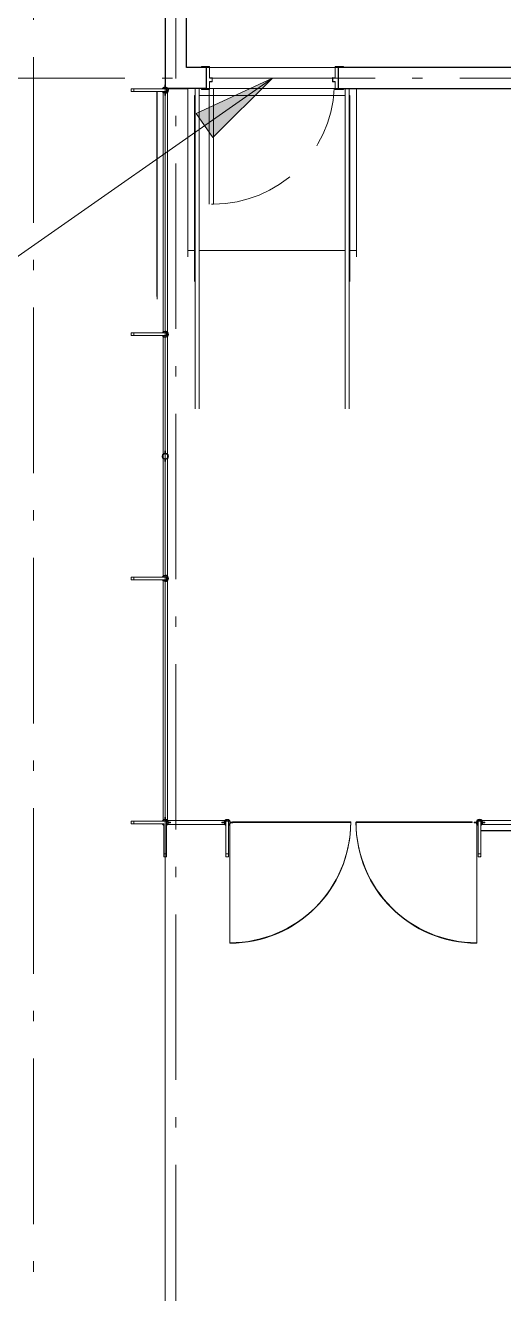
# Model space of a CAD drawing. Header units: metres. Extents: x -55 to 260, y -121 to 64.
# Drawn here: x -12.27 to -7.65, y -76.93 to -64.67 of the extents above; entities that cross this region are included whole.
import ezdxf

# ---------------------------------------------------------------- set-up
doc = ezdxf.new("R2010")
doc.units = ezdxf.units.M
doc.linetypes.add('01_Grid', pattern=[2.32, 1.6, -0.36, 0, -0.36])
doc.linetypes.add('04_Proyection', pattern=[1.2, 0.8, -0.4])
for name, color, linetype, lineweight in [('0-1', 7, 'Continuous', 5), ('03EJES-1', 1, '01_Grid', 5), ('06MUR-3', 8, 'Continuous', 25), ('06MUREXT', 92, 'Continuous', 5), ('06MUREXT-4', 92, 'Continuous', 15), ('11PUER', 1, 'Continuous', 5), ('11PUER-4', 1, '04_Proyection', 5), ('13CIVERT', 7, 'Continuous', 5), ('29NOTAS', 2, 'Continuous', 5), ('46BANQ', 8, 'Continuous', 5), ('46BANQ-1', 253, 'Continuous', 5), ('55BARANDAL', 8, 'Continuous', 5)]:
    doc.layers.add(name, color=color, linetype=linetype, lineweight=lineweight)

# ---------------------------------------------------------------- blocks, each defined once
blk = doc.blocks.new('22011_AR_rvt-1-A1 _ A700')
at = {"layer": '46BANQ'}
for p, q in [((-10.918, -65.28), (-10.918, -82.029)), ((-10.918, -82.029), (-10.918, -65.28)), ((-10.918, -65.28), (-10.918, -82.029)), ((-10.918, -82.029), (-10.918, -65.28))]:
    blk.add_line(p, q, dxfattribs=at)
at = {"layer": '46BANQ-1'}
blk.add_open_spline([(-10.918, -82.029), (-11.871, -80.924), (-13.58, -78.544), (-15.094, -75.371), (-15.737, -73.431), (-15.901, -72.871)], degree=3, knots=[-1, -1, -1, -1, -0.75, -0.5, -0.4000533, -0.4000533, -0.4000533, -0.4000533], dxfattribs=at)
blk = doc.blocks.new('22011_AR_rvt-2-A1 _ A700')
at = {"layer": '46BANQ-1'}
blk.add_open_spline([(-10.918, -82.029), (-11.871, -80.924), (-13.58, -78.544), (-15.094, -75.371), (-15.737, -73.431), (-15.901, -72.871)], degree=3, knots=[-1, -1, -1, -1, -0.75, -0.5, -0.4000533, -0.4000533, -0.4000533, -0.4000533], dxfattribs=at)
blk = doc.blocks.new('Sgl - F - ENV - 4_x7_-8243984-A1 _ A700')
at = {"layer": '11PUER'}
for p, q in [((-0.687, 0.104), (-0.687, 0.111)), ((-0.687, 0.111), (-0.687, 0.104)), ((-0.686, 0.112), (-0.609, 0.112)), ((-0.686, 0.112), (-0.609, 0.112)), ((-0.686, 0.111), (-0.686, 0.104)), ((-0.609, 0.111), (-0.686, 0.111)), ((-0.609, 0.111), (-0.686, 0.111)), ((-0.686, 0.104), (-0.686, 0.111)), ((-0.686, 0.103), (-0.665, 0.103)), ((-0.665, 0.103), (-0.686, 0.103)), ((-0.665, 0.103), (-0.665, 0.103)), ((-0.665, 0.103), (-0.665, 0.103)), ((-0.608, 0.004), (-0.608, 0.11)), ((-0.608, 0.11), (-0.608, 0.004)), ((-0.607, 0.111), (-0.607, 0.004)), ((-0.607, 0.004), (-0.607, 0.111)), ((-0.607, 0.003), (-0.583, 0.003)), ((-0.583, 0.003), (-0.607, 0.003)), ((-0.583, 0.003), (-0.607, 0.003)), ((-0.607, 0.003), (-0.583, 0.003)), ((-0.583, -0.034), (-0.583, 0.002)), ((-0.583, 0.002), (-0.583, -0.034)), ((-0.582, 0.002), (-0.582, -0.035)), ((-0.582, -0.035), (-0.582, 0.002)), ((0.582, -0.035), (0.582, 0.002)), ((0.582, 0.002), (0.582, -0.035)), ((0.607, 0.003), (0.583, 0.003)), ((0.583, 0.003), (0.607, 0.003)), ((0.607, 0.003), (0.583, 0.003)), ((0.583, 0.003), (0.607, 0.003)), ((0.583, 0.002), (0.583, -0.034)), ((0.583, -0.034), (0.583, 0.002)), ((0.607, 0.004), (0.607, 0.111)), ((0.607, 0.111), (0.607, 0.004)), ((0.608, 0.11), (0.608, 0.004)), ((0.608, 0.004), (0.608, 0.11)), ((0.609, 0.112), (0.686, 0.112)), ((0.686, 0.112), (0.609, 0.112)), ((0.686, 0.111), (0.609, 0.111)), ((0.609, 0.111), (0.686, 0.111)), ((0.665, 0.103), (0.686, 0.103)), ((0.665, 0.103), (0.665, 0.103)), ((0.665, 0.103), (0.665, 0.103)), ((0.686, 0.103), (0.665, 0.103)), ((0.686, 0.104), (0.686, 0.111)), ((0.686, 0.111), (0.686, 0.104)), ((0.687, 0.111), (0.687, 0.104)), ((0.687, 0.104), (0.687, 0.111)), ((-0.687, -0.111), (-0.687, -0.104)), ((-0.651, -0.103), (-0.686, -0.103)), ((-0.686, -0.104), (-0.686, -0.111)), ((-0.608, -0.112), (-0.686, -0.112)), ((-0.685, -0.111), (-0.609, -0.111)), ((-0.651, -0.103), (-0.651, -0.103)), ((-0.61, -1.219), (-0.61, -0.104)), ((-0.608, -0.111), (-0.608, -0.037)), ((-0.608, -0.037), (-0.608, -0.103)), ((-0.607, -0.037), (-0.607, -0.111)), ((-0.607, -0.103), (-0.607, -0.037)), ((-0.606, -0.035), (-0.583, -0.035)), ((-0.583, -0.035), (-0.606, -0.035)), ((-0.583, -0.036), (-0.606, -0.036)), ((-0.583, -0.036), (-0.606, -0.036)), ((-0.571, -0.101), (-0.571, -1.219)), ((-0.412, -0.103), (-0.462, -0.103)), ((0.583, -0.035), (0.606, -0.035)), ((0.606, -0.035), (0.583, -0.035)), ((0.606, -0.036), (0.583, -0.036)), ((0.583, -0.036), (0.606, -0.036)), ((0.607, -0.101), (0.599, -0.101)), ((0.607, -0.111), (0.607, -0.037)), ((0.607, -0.037), (0.607, -0.103)), ((0.608, -0.037), (0.608, -0.111)), ((0.608, -0.103), (0.608, -0.037)), ((0.686, -0.112), (0.608, -0.112)), ((0.609, -0.111), (0.685, -0.111)), ((0.651, -0.103), (0.651, -0.103)), ((0.686, -0.103), (0.651, -0.103)), ((0.686, -0.111), (0.686, -0.104)), ((0.687, -0.104), (0.687, -0.111)), ((-0.571, -1.219), (-0.59, -1.219))]:
    blk.add_line(p, q, dxfattribs=at)
for centre, radius, start, end in [((-0.686, 0.111), 0.000753, 90, 180), ((-0.686, 0.111), 0.000753, 90, 180), ((-0.686, 0.104), 0.000977, 180, 270), ((-0.686, 0.104), 0.000977, 180, 255), ((-0.686, 0.111), 0.000555, 90, 180), ((-0.686, 0.111), 0.000555, 90, 180), ((-0.686, 0.104), 0.00056, 180, 270), ((-0.686, 0.104), 0.00056, 180, 270), ((-0.609, 0.111), 0.00152, 0, 90), ((-0.609, 0.111), 0.00152, 0, 90), ((-0.609, 0.11), 0.000924, 0, 90), ((-0.609, 0.11), 0.000924, 0, 90), ((-0.607, 0.004), 0.00102, 180, 270), ((-0.607, 0.004), 0.00102, 180, 270), ((-0.607, 0.004), 0.000651, 180, 270), ((-0.607, 0.004), 0.000651, 180, 270), ((-0.583, 0.002), 0.00141, 0, 90), ((-0.583, 0.002), 0.000647, 360, 90), ((-0.583, 0.002), 0.000647, 0, 90), ((-0.583, 0.002), 0.00141, 0, 90), ((0.583, 0.002), 0.00141, 90, 180), ((0.583, 0.002), 0.00141, 90, 180), ((0.583, 0.002), 0.000647, 90, 180), ((0.583, 0.002), 0.000647, 90, 180), ((0.609, 0.111), 0.00152, 90, 180), ((0.609, 0.111), 0.00152, 90, 180), ((0.607, 0.004), 0.00102, 270, 360), ((0.607, 0.004), 0.000651, 270, 360), ((0.607, 0.004), 0.000651, 270, 0), ((0.607, 0.004), 0.00102, 270, 360), ((0.609, 0.11), 0.000924, 90, 180), ((0.609, 0.11), 0.000924, 90, 180), ((0.686, 0.111), 0.000753, 0, 90), ((0.686, 0.111), 0.000753, 0, 90), ((0.686, 0.111), 0.000555, 0, 90), ((0.686, 0.111), 0.000555, 0, 90), ((0.686, 0.104), 0.00056, 270, 360), ((0.686, 0.104), 0.000977, 270, 0), ((0.686, 0.104), 0.000977, 270, 0), ((0.686, 0.104), 0.00056, 270, 0), ((-0.686, -0.104), 0.00124, 90, 180), ((-0.686, -0.111), 0.00113, 180, 270), ((-0.686, -0.104), 0.000647, 90, 180), ((-0.685, -0.111), 0.00072, 180, 270), ((-0.609, -0.111), 0.000592, 270, 360), ((-0.606, -0.037), 0.00203, 90, 180), ((-0.606, -0.037), 0.00203, 90, 180), ((-0.608, -0.111), 0.000832, 270, 0), ((-0.606, -0.037), 0.0014, 90, 180), ((-0.606, -0.037), 0.0014, 90, 180), ((-0.583, -0.034), 0.00068, 270, 0), ((-0.583, -0.034), 0.00068, 270, 0), ((-0.583, -0.035), 0.000999, 270, 360), ((-0.583, -0.035), 0.000999, 270, 360), ((0.583, -0.035), 0.000999, 180, 270), ((0.583, -0.035), 0.000999, 180, 270), ((0.583, -0.034), 0.00068, 180, 270), ((0.583, -0.034), 0.00068, 180, 270), ((0.606, -0.037), 0.00203, 360, 90), ((0.606, -0.037), 0.00203, 360, 90), ((0.606, -0.037), 0.0014, 360, 90), ((0.606, -0.037), 0.0014, 0, 90), ((0.608, -0.111), 0.000832, 180, 270), ((0.609, -0.111), 0.000592, 180, 270), ((0.685, -0.111), 0.00072, 270, 0), ((0.686, -0.104), 0.00124, 0, 90), ((0.686, -0.104), 0.000647, 0, 90), ((0.686, -0.111), 0.00113, 270, 0)]:
    blk.add_arc(centre, radius, start, end, dxfattribs=at)
at = {"layer": '11PUER-4'}
for p, q in [((0.485, 0.103), (-0.48, 0.103)), ((-0.488, -0.103), (0.485, -0.103))]:
    blk.add_line(p, q, dxfattribs=at)
blk.add_arc((-0.571, -0.048), 1.171, 270, 357.3866, dxfattribs=at)
blk = doc.blocks.new('Railing - Railing-7626726-A1 _ A700')
at = {"layer": '55BARANDAL'}
for p, q in [((-9.178, -66.846), (-9.178, -65.28)), ((-9.14, -66.846), (-9.14, -65.28)), ((-9.178, -66.877), (-9.178, -66.846)), ((-9.178, -68.375), (-9.178, -66.877)), ((-9.14, -66.877), (-9.14, -66.846)), ((-9.14, -68.375), (-9.14, -66.877))]:
    blk.add_line(p, q, dxfattribs=at)
blk = doc.blocks.new('Railing - Railing-7626815-A1 _ A700')
at = {"layer": '55BARANDAL'}
for p, q in [((-10.628, -66.846), (-10.628, -65.28)), ((-10.59, -66.846), (-10.59, -65.28)), ((-10.628, -66.877), (-10.628, -66.846)), ((-10.628, -68.375), (-10.628, -66.877)), ((-10.59, -66.877), (-10.59, -66.846)), ((-10.59, -68.375), (-10.59, -66.877))]:
    blk.add_line(p, q, dxfattribs=at)
blk = doc.blocks.new('Chainlink Gate - Double 2_00m 1 - 8_-7715311-A1 _ A700')
at = {"layer": '55BARANDAL'}
for p, q in [((-2.394, -0.025), (-2.394, -1.193)), ((-2.368, -0.023), (-1.226, -0.023)), ((-1.226, -0.027), (-2.368, -0.027)), ((-1.226, -0.023), (-1.226, -0.027)), ((-1.175, -0.023), (-0.051, -0.023)), ((-1.175, -0.027), (-1.175, -0.023)), ((-0.051, -0.027), (-1.175, -0.027)), ((-0.051, -0.023), (-0.051, -0.027)), ((-0.007, -0.025), (-0.007, -1.193))]:
    blk.add_line(p, q, dxfattribs=at)
for centre, radius, start, end in [((0.019, -0.025), 0.0257, 46.5271, 180), ((-2.394, -0.025), 1.168, 270, 0), ((-0.007, -0.025), 1.168, 180, 270), ((0.019, -0.025), 0.0257, 180, 225.9784), ((0.019, -0.025), 0.0257, 360, 40.7273), ((0.019, -0.025), 0.0257, 319.2727, 0)]:
    blk.add_arc(centre, radius, start, end, dxfattribs=at)
blk = doc.blocks.new('Railing - Wire Post - Chainlink-7553005-A1 _ A700')
at = {"layer": '55BARANDAL'}
for p, q in [((-0.331, 0.012), (-0.327, 0.012)), ((-0.331, 0.012), (-0.331, -0.013)), ((-0.331, -0.013), (-0.327, -0.013))]:
    blk.add_line(p, q, dxfattribs=at)
for radius, start, end in [(0.0301, 119.4471, 148.7371), (0.0301, 119.4471, 148.7371), (0.0301, 119.4471, 148.7371), (0.0251, 120, 135), (0.0251, 120, 135), (0.0251, 120, 135), (0.0301, 46.2222, 60.8672), (0.0301, 46.2222, 60.8672), (0.0301, 46.2222, 60.8672), (0.0301, 206.3748, 319.7656), (0.0301, 206.3748, 220.5487), (0.0301, 206.3748, 220.5487), (0.0251, 210, 224.7036), (0.0251, 240, 300)]:
    blk.add_arc((0, 0), radius, start, end, dxfattribs=at)
blk = doc.blocks.new('Railing - Wire Post - Chainlink-V385-A1 _ A700')
at = {"layer": '55BARANDAL'}
for p, q in [((-0.331, 0.012), (-0.327, 0.012)), ((-0.331, 0.012), (-0.331, -0.013)), ((-0.331, -0.013), (-0.304, -0.013)), ((0.013, -0.013), (-0.304, -0.013)), ((-0.003, -0.03), (-0.003, -0.052)), ((-0.003, -0.03), (-0.003, -0.052)), ((-0.003, -0.052), (0.002, -0.052)), ((0.002, -0.052), (0.002, -0.03)), ((0.002, -0.052), (0.002, -0.03))]:
    blk.add_line(p, q, dxfattribs=at)
for radius, start, end in [(0.0301, 206.3748, 2.2872), (0.0301, 206.3748, 2.2872), (0.0301, 206.3748, 2.2872), (0.0301, 2.2872, 148.7371), (0.0301, 134.0921, 148.7371), (0.0301, 134.0921, 148.7371), (0.0251, 210, 0), (0.0251, 210, 0), (0.0251, 210, 0), (0.0251, 0, 135), (0.0301, 2.2872, 46.2222), (0.0301, 2.2872, 46.2222), (0.0251, 0, 15), (0.0251, 0, 15), (0.0301, 265.2285, 274.7715), (0.0301, 265.2285, 274.7715)]:
    blk.add_arc((0, 0), radius, start, end, dxfattribs=at)
blk = doc.blocks.new('Railing - Wire Post - Chainlink-V386-A1 _ A700')
at = {"layer": '55BARANDAL'}
for p, q in [((-0.331, 0.012), (-0.304, 0.012)), ((-0.331, 0.012), (-0.331, -0.013)), ((-0.304, 0.012), (-0.304, -0.013)), ((0.013, 0.012), (-0.304, 0.012)), ((0.013, -0.013), (0.013, 0.012)), ((-0.331, -0.013), (-0.304, -0.013)), ((0.013, -0.013), (-0.304, -0.013))]:
    blk.add_line(p, q, dxfattribs=at)
for radius, start, end in [(0.0301, 90.1571, 148.7371), (0.0301, 134.0921, 148.7371), (0.0301, 134.0921, 148.7371), (0.0251, 90, 150), (0.0251, 0, 75), (0.0301, 281.9493, 2.2872), (0.0251, 285, 0), (0.0301, 2.2872, 75.5121), (0.0301, 2.2872, 46.2222), (0.0301, 2.2872, 46.2222), (0.0251, 0, 30), (0.0251, 0, 30), (0.0251, 330, 0), (0.0251, 330, 0), (0.0301, 319.7656, 2.2872), (0.0301, 319.7656, 2.2872), (0.0301, 206.3748, 263.0702), (0.0301, 206.3748, 220.5487), (0.0301, 206.3748, 220.5487), (0.0251, 210, 270)]:
    blk.add_arc((0, 0), radius, start, end, dxfattribs=at)
blk = doc.blocks.new('Railing - Railing-7720696-A1 _ A700')
at = {"layer": '55BARANDAL'}
for p, q in [((-7.191, -72.354), (-7.88, -72.354)), ((-7.88, -72.359), (-7.88, -72.356)), ((-7.866, -72.394), (-7.191, -72.394)), ((-7.191, -72.452), (-7.866, -72.452)), ((-7.866, -72.456), (-7.191, -72.456)), ((-4.869, -72.354), (-7.191, -72.354)), ((-7.191, -72.394), (-4.881, -72.394)), ((-4.869, -72.452), (-7.191, -72.452)), ((-7.191, -72.456), (-4.869, -72.456)), ((-1.877, -72.354), (-4.869, -72.354)), ((-1.871, -72.452), (-4.869, -72.452)), ((-4.869, -72.456), (-1.871, -72.456)), ((-4.856, -72.394), (-1.873, -72.394)), ((-1.871, -72.552), (-4.773, -72.552)), ((-4.773, -72.556), (-1.871, -72.556))]:
    blk.add_line(p, q, dxfattribs=at)
at = {"layer": '55BARANDAL', "flags": 128}
for points in [[(-4.882, -72.552), (-4.903, -72.552), (-4.935, -72.552), (-4.963, -72.552), (-4.987, -72.552), (-5.008, -72.553), (-5.023, -72.553), (-5.034, -72.553), (-5.039, -72.553), (-5.039, -72.554), (-5.034, -72.554), (-5.023, -72.554), (-5.008, -72.554), (-4.987, -72.555), (-4.963, -72.555), (-4.935, -72.555), (-4.903, -72.555), (-4.882, -72.555)], [(-4.773, -72.552), (-4.822, -72.552), (-4.856, -72.552)], [(-4.856, -72.555), (-4.822, -72.555), (-4.773, -72.556)], [(-4.773, -72.556), (-4.729, -72.555), (-4.686, -72.555), (-4.646, -72.555), (-4.609, -72.555), (-4.577, -72.555), (-4.55, -72.555), (-4.529, -72.554), (-4.515, -72.554), (-4.507, -72.554), (-4.507, -72.553), (-4.515, -72.553), (-4.529, -72.553), (-4.55, -72.552), (-4.577, -72.552), (-4.609, -72.552), (-4.646, -72.552), (-4.686, -72.552), (-4.729, -72.552), (-4.773, -72.552)]]:
    blk.add_lwpolyline(points, dxfattribs=at)
at = {"layer": '55BARANDAL'}
for centre, major_axis, start_param in [((-7.191, -72.454), (0, 0.002), 3.141593), ((-4.869, -72.374), (0, 0.02), 5.497787), ((-4.869, -72.374), (0, 0.02), 5.497787), ((-4.869, -72.454), (0, 0.002), 3.403392), ((-4.869, -72.454), (0, 0.002), 3.403392)]:
    blk.add_ellipse(centre, major_axis=major_axis, ratio=0.0075, start_param=start_param, end_param=6.283185, dxfattribs=at)
blk.add_open_spline([(-7.191, -72.354), (-7.191, -72.354), (-7.191, -72.354), (-7.191, -72.356), (-7.191, -72.359), (-7.191, -72.365), (-7.191, -72.374), (-7.191, -72.384), (-7.191, -72.392), (-7.191, -72.394), (-7.191, -72.394)], degree=3, knots=[0, 0, 0, 0, 0.083333, 0.166667, 0.25, 0.333333, 0.5, 0.666667, 0.833333, 1, 1, 1, 1], dxfattribs=at)
at = {"extrusion": (0, 0, -1), "zscale": -1}
for name, p, rotation in [('Railing - Wire Post - Chainlink-V385-A1 _ A700', (7.88, -72.374), 90.00000000001288), ('Railing - Wire Post - Chainlink-V386-A1 _ A700', (4.869, -72.374), 90.00000000000017), ('Railing - Wire Post - Chainlink-7553005-A1 _ A700', (1.858, -72.374), 90.00000000000017)]:
    blk.add_blockref(name, p, dxfattribs=dict(at, rotation=rotation))
blk = doc.blocks.new('Railing - Wire Post - Chainlink-V763-A1 _ A700')
at = {"layer": '55BARANDAL'}
for p, q in [((-0.331, 0.013), (-0.331, -0.012)), ((-0.331, 0.013), (-0.327, 0.013)), ((-0.331, -0.012), (-0.304, -0.012)), ((-0.014, -0.012), (-0.304, -0.012))]:
    blk.add_line(p, q, dxfattribs=at)
for radius, start, end in [(0.0301, 206.3748, 2.2872), (0.0301, 119.4471, 148.7371), (0.0301, 119.4471, 148.7371), (0.0301, 119.4471, 148.7371), (0.0251, 135, 149.1659), (0.0251, 210, 0), (0.0251, 0, 60), (0.0301, 2.2872, 60.8672), (0.0301, 46.2222, 60.8672), (0.0301, 46.2222, 60.8672), (0.0301, 206.3748, 220.5487), (0.0301, 206.3748, 220.5487)]:
    blk.add_arc((0, 0), radius, start, end, dxfattribs=at)
blk = doc.blocks.new('Railing - Wire Post - Chainlink-V764-A1 _ A700')
at = {"layer": '55BARANDAL'}
for p, q in [((-0.331, 0.013), (-0.331, -0.012)), ((-0.331, 0.013), (-0.327, 0.013)), ((-0.331, -0.012), (-0.304, -0.012)), ((0.013, -0.012), (-0.304, -0.012)), ((-0.003, -0.03), (-0.003, -0.052)), ((-0.003, -0.03), (-0.003, -0.052)), ((-0.002, -0.033), (-0.002, -0.043))]:
    blk.add_line(p, q, dxfattribs=at)
for radius, start, end in [(0.0301, 2.2872, 148.7371), (0.0301, 134.0921, 148.7371), (0.0301, 134.0921, 148.7371), (0.0251, 0, 149.9213), (0.0301, 2.2872, 46.2222), (0.0301, 2.2872, 46.2222), (0.0251, 0, 30), (0.0251, 0, 30), (0.0251, 330, 0), (0.0251, 330, 0), (0.0251, 330, 0), (0.0301, 333.9395, 2.2872), (0.0301, 333.9395, 2.2872), (0.0301, 333.9395, 2.2872), (0.0301, 206.3748, 263.0702), (0.0301, 206.3748, 263.0702), (0.0301, 206.3748, 263.0702), (0.0251, 210, 270), (0.0251, 210, 270), (0.0251, 210, 270), (0.0251, 234, 270), (0.0301, 265.2285, 270), (0.0301, 265.2285, 270)]:
    blk.add_arc((0, 0), radius, start, end, dxfattribs=at)
blk = doc.blocks.new('Railing - Wire Post - Chainlink-V765-A1 _ A700')
at = {"layer": '55BARANDAL'}
for p, q in [((-0.331, 0.013), (-0.331, -0.012)), ((-0.331, 0.013), (-0.304, 0.013)), ((-0.304, 0.013), (-0.304, -0.012)), ((0.013, 0.013), (-0.304, 0.013)), ((0.013, -0.012), (0.013, 0.013)), ((-0.331, -0.012), (-0.304, -0.012)), ((0.013, -0.012), (-0.304, -0.012))]:
    blk.add_line(p, q, dxfattribs=at)
for radius, start, end in [(0.0301, 206.3748, 2.2872), (0.0301, 2.2872, 148.7371), (0.0301, 134.0921, 148.7371), (0.0301, 134.0921, 148.7371), (0.0251, 0, 150), (0.0251, 210, 0), (0.0301, 2.2872, 46.2222), (0.0301, 2.2872, 46.2222), (0.0251, 326.8581, 33.1419), (0.0251, 0, 30), (0.0251, 0, 30), (0.0251, 330, 0), (0.0251, 330, 0), (0.0301, 319.7656, 2.2872), (0.0301, 319.7656, 2.2872), (0.0301, 206.3748, 220.5487), (0.0301, 206.3748, 220.5487)]:
    blk.add_arc((0, 0), radius, start, end, dxfattribs=at)
blk = doc.blocks.new('Railing - Wire Post - Chainlink-V766-A1 _ A700')
at = {"layer": '55BARANDAL'}
for p, q in [((-0.331, 0.013), (-0.331, -0.012)), ((-0.331, 0.013), (-0.304, 0.013)), ((-0.304, 0.013), (-0.304, -0.012)), ((0.013, 0.013), (-0.304, 0.013)), ((0.013, -0.012), (0.013, 0.013)), ((-0.331, -0.012), (-0.304, -0.012)), ((0.013, -0.012), (-0.304, -0.012))]:
    blk.add_line(p, q, dxfattribs=at)
for radius, start, end in [(0.0301, 206.3748, 2.2872), (0.0301, 2.2872, 148.7371), (0.0301, 134.0921, 148.7371), (0.0301, 134.0921, 148.7371), (0.0251, 0, 150), (0.0251, 210, 0), (0.0301, 2.2872, 46.2222), (0.0301, 2.2872, 46.2222), (0.0251, 326.8432, 33.1567), (0.0251, 0, 30), (0.0251, 0, 30), (0.0251, 330, 0), (0.0251, 330, 0), (0.0301, 319.7656, 2.2872), (0.0301, 319.7656, 2.2872), (0.0301, 206.3748, 220.5487), (0.0301, 206.3748, 220.5487)]:
    blk.add_arc((0, 0), radius, start, end, dxfattribs=at)
blk = doc.blocks.new('Railing - Railing-8351496-A1 _ A700')
at = {"layer": '55BARANDAL'}
for p, q in [((-11, -65.306), (-11, -66.69)), ((-10.996, -66.69), (-10.996, -65.306)), ((-10.938, -65.306), (-10.938, -67.641)), ((-10.898, -67.654), (-10.898, -65.294)), ((-10.938, -67.666), (-10.938, -70.001)), ((-10.898, -70.014), (-10.898, -67.654)), ((-10.938, -70.026), (-10.938, -72.361)), ((-10.898, -72.374), (-10.898, -70.014))]:
    blk.add_line(p, q, dxfattribs=at)
at = {"layer": '55BARANDAL', "flags": 128}
for points in [[(-10.904, -65.294), (-10.901, -65.294), (-10.899, -65.294), (-10.898, -65.294)], [(-10.996, -66.69), (-10.996, -66.605), (-10.996, -66.521), (-10.996, -66.44), (-10.996, -66.365), (-10.996, -66.295), (-10.997, -66.232), (-10.997, -66.178), (-10.997, -66.134), (-10.997, -66.1), (-10.998, -66.077), (-10.998, -66.065), (-10.998, -66.065), (-10.998, -66.077), (-10.999, -66.1), (-10.999, -66.134), (-10.999, -66.178), (-10.999, -66.232), (-11, -66.295), (-11, -66.365), (-11, -66.44), (-11, -66.521), (-11, -66.605), (-11, -66.69)], [(-11, -66.69), (-11, -66.775), (-11, -66.859), (-11, -66.94), (-11, -67.016), (-11, -67.086), (-10.999, -67.148), (-10.999, -67.202), (-10.999, -67.247), (-10.999, -67.281), (-10.998, -67.304), (-10.998, -67.315), (-10.998, -67.315), (-10.998, -67.304), (-10.997, -67.281), (-10.997, -67.247), (-10.997, -67.202), (-10.997, -67.148), (-10.996, -67.086), (-10.996, -67.016), (-10.996, -66.94), (-10.996, -66.859), (-10.996, -66.775), (-10.996, -66.69)]]:
    blk.add_lwpolyline(points, dxfattribs=at)
at = {"layer": '55BARANDAL'}
for centre in [(-10.918, -67.654), (-10.918, -67.654), (-10.918, -70.014), (-10.918, -70.014)]:
    blk.add_ellipse(centre, major_axis=(0.02, 0), ratio=0.003191, start_param=0, end_param=0.785398, dxfattribs=at)
at = {"extrusion": (0, 0, -1), "zscale": -1, "rotation": 180}
for name, p in [('Railing - Wire Post - Chainlink-V764-A1 _ A700', (10.918, -65.294)), ('Railing - Wire Post - Chainlink-V766-A1 _ A700', (10.918, -67.654)), ('Railing - Wire Post - Chainlink-V765-A1 _ A700', (10.918, -70.014)), ('Railing - Wire Post - Chainlink-V763-A1 _ A700', (10.918, -72.374))]:
    blk.add_blockref(name, p, dxfattribs=at)
blk = doc.blocks.new('Railing - Wire Post - Chainlink-V767-A1 _ A700')
at = {"layer": '55BARANDAL'}
for p, q in [((-0.331, 0.012), (-0.304, 0.012)), ((-0.331, 0.012), (-0.331, -0.013)), ((0.013, 0.012), (-0.304, 0.012)), ((-0.003, 0.052), (-0.003, 0.03)), ((-0.003, 0.052), (-0.003, 0.03)), ((-0.002, 0.044), (-0.002, 0.033)), ((0.001, 0.033), (0.001, 0.039)), ((0.002, 0.03), (0.002, 0.048)), ((0.002, 0.03), (0.002, 0.048)), ((-0.331, -0.013), (-0.327, -0.013))]:
    blk.add_line(p, q, dxfattribs=at)
for radius, start, end in [(0.0301, 207.2823, 2.2872), (0.0301, 2.2872, 148.7371), (0.0301, 2.2872, 148.7371), (0.0301, 2.2872, 148.7371), (0.0251, 0, 150), (0.0251, 0, 150), (0.0251, 0, 150), (0.0251, 90, 148.3274), (0.0251, 225, 0), (0.0301, 90, 94.7715), (0.0301, 90, 94.7715), (0.0251, 18, 90), (0.0301, 319.7656, 2.2872), (0.0301, 319.7656, 2.2872), (0.0251, 345, 0), (0.0251, 345, 0), (0.0301, 207.2823, 220.5487), (0.0301, 207.2823, 220.5487)]:
    blk.add_arc((0, 0), radius, start, end, dxfattribs=at)
blk = doc.blocks.new('Railing - Wire Post - Chainlink-V768-A1 _ A700')
at = {"layer": '55BARANDAL'}
for p, q in [((-0.331, 0.012), (-0.304, 0.012)), ((-0.331, 0.012), (-0.331, -0.013)), ((-0.013, 0.012), (-0.304, 0.012)), ((-0.331, -0.013), (-0.327, -0.013))]:
    blk.add_line(p, q, dxfattribs=at)
for radius, start, end in [(0.0301, 2.2872, 148.7371), (0.0301, 134.0921, 148.7371), (0.0301, 134.0921, 148.7371), (0.0251, 0, 150), (0.0301, 295.4216, 2.2872), (0.0251, 300.8341, 0), (0.0301, 207.2823, 245.2561), (0.0301, 207.2823, 245.2561), (0.0301, 207.2823, 245.2561), (0.0251, 225, 240), (0.0301, 295.4216, 319.7656), (0.0301, 295.4216, 319.7656)]:
    blk.add_arc((0, 0), radius, start, end, dxfattribs=at)
blk = doc.blocks.new('Railing - Railing-8355111-A1 _ A700')
at = {"layer": '55BARANDAL'}
for p, q in [((-10.318, -72.354), (-10.918, -72.354)), ((-10.906, -72.394), (-10.332, -72.394))]:
    blk.add_line(p, q, dxfattribs=at)
at = {"layer": '55BARANDAL', "flags": 128}
blk.add_lwpolyline([(-10.318, -72.354), (-10.318, -72.355), (-10.318, -72.357), (-10.318, -72.36)], dxfattribs=at)
at = {"extrusion": (0, 0, -1), "zscale": -1, "rotation": 90}
for name, p in [('Railing - Wire Post - Chainlink-V768-A1 _ A700', (10.918, -72.374)), ('Railing - Wire Post - Chainlink-V767-A1 _ A700', (10.318, -72.374))]:
    blk.add_blockref(name, p, dxfattribs=at)
blk = doc.blocks.new('Railing - Wire Post - Chainlink-V778-A1 _ A700')
at = {"layer": '55BARANDAL'}
for p, q in [((-0.331, 0.012), (-0.304, 0.012)), ((-0.331, 0.012), (-0.331, -0.013)), ((-0.304, 0.012), (-0.304, -0.013)), ((0.013, 0.012), (-0.304, 0.012)), ((-0.003, 0.052), (-0.003, 0.03)), ((-0.003, 0.052), (-0.003, 0.03)), ((-0.003, 0.052), (-0.003, 0.03)), ((0.002, 0.052), (-0.003, 0.052)), ((-0.003, 0.052), (-0.003, 0.03)), ((-0.003, 0.052), (-0.003, 0.03)), ((-0.002, 0.044), (-0.002, 0.033)), ((0.002, 0.03), (0.002, 0.052)), ((0.002, 0.03), (0.002, 0.052)), ((0.013, -0.013), (0.013, 0.012)), ((-0.331, -0.013), (-0.304, -0.013)), ((0.013, -0.013), (-0.304, -0.013)), ((-0.003, -0.03), (-0.003, -0.052)), ((-0.003, -0.03), (-0.003, -0.052)), ((-0.003, -0.052), (0.002, -0.052)), ((0.002, -0.052), (0.002, -0.03)), ((0.002, -0.052), (0.002, -0.03))]:
    blk.add_line(p, q, dxfattribs=at)
for radius, start, end in [(0.0301, 206.3748, 2.2872), (0.0301, 206.3748, 2.2872), (0.0301, 206.3748, 2.2872), (0.0301, 2.2872, 148.7371), (0.0301, 2.2872, 148.7371), (0.0301, 90.1571, 148.7371), (0.0301, 90.1571, 148.7371), (0.0301, 2.2872, 148.7371), (0.0301, 90.1571, 148.7371), (0.0251, 0, 150), (0.0251, 0, 150), (0.0251, 0, 150), (0.0251, 135, 149.9213), (0.0251, 135, 149.9213), (0.0251, 135, 149.9213), (0.0251, 210, 0), (0.0251, 210, 0), (0.0251, 210, 0), (0.0251, 90, 148.171), (0.0251, 90, 120), (0.0251, 90, 120), (0.0251, 90, 120), (0.0301, 85.2285, 94.7715), (0.0301, 90, 94.7715), (0.0301, 90, 94.7715), (0.0301, 85.2285, 94.7715), (0.0301, 90, 94.7715), (0.0251, 326.8581, 37.6344), (0.0251, 0, 30), (0.0251, 0, 30), (0.0251, 0, 30), (0.0251, 330, 0), (0.0251, 330, 0), (0.0251, 330, 0), (0.0301, 319.7656, 2.2872), (0.0301, 319.7656, 2.2872), (0.0301, 319.7656, 2.2872), (0.0301, 2.2872, 29.1381), (0.0301, 2.2872, 29.1381), (0.0301, 2.2872, 29.1381), (0.0301, 206.3748, 220.5487), (0.0301, 206.3748, 220.5487), (0.0301, 206.3748, 220.5487), (0.0301, 265.2285, 274.7715), (0.0301, 265.2285, 274.7715)]:
    blk.add_arc((0, 0), radius, start, end, dxfattribs=at)
blk = doc.blocks.new('Railing - Wire Post - Chainlink-V779-A1 _ A700')
at = {"layer": '55BARANDAL'}
for p, q in [((-0.331, 0.012), (-0.304, 0.012)), ((-0.331, 0.012), (-0.331, -0.013)), ((-0.304, 0.012), (-0.304, -0.013)), ((0.013, 0.012), (-0.304, 0.012)), ((-0.003, 0.052), (-0.003, 0.03)), ((0.002, 0.052), (-0.003, 0.052)), ((-0.003, 0.052), (-0.003, 0.03)), ((0.002, 0.03), (0.002, 0.052)), ((0.002, 0.03), (0.002, 0.052)), ((0.013, -0.013), (0.013, 0.012)), ((-0.331, -0.013), (-0.304, -0.013)), ((-0.013, -0.013), (-0.304, -0.013))]:
    blk.add_line(p, q, dxfattribs=at)
for radius, start, end in [(0.0301, 2.2872, 148.7371), (0.0301, 2.2872, 148.7371), (0.0301, 2.2872, 148.7371), (0.0301, 134.0921, 148.7371), (0.0301, 134.0921, 148.7371), (0.0301, 134.0921, 148.7371), (0.0251, 0, 150), (0.0251, 0, 150), (0.0251, 0, 150), (0.0301, 85.2285, 94.7715), (0.0301, 85.2285, 94.7715), (0.0301, 292.0162, 2.2872), (0.0301, 292.0162, 2.2872), (0.0301, 292.0162, 2.2872), (0.0251, 300, 0), (0.0251, 300, 0), (0.0251, 300, 0), (0.0301, 206.3748, 234.7225), (0.0301, 206.3748, 234.7225), (0.0301, 206.3748, 234.7225), (0.0301, 206.3748, 234.7225), (0.0301, 206.3748, 234.7225), (0.0301, 206.3748, 234.7225), (0.0251, 210, 225), (0.0251, 210, 225), (0.0251, 210, 225), (0.0251, 211.6726, 234), (0.0301, 294.7295, 319.7656), (0.0301, 294.7295, 319.7656), (0.0301, 294.7295, 319.7656)]:
    blk.add_arc((0, 0), radius, start, end, dxfattribs=at)
blk = doc.blocks.new('Railing - Post - Chainlink-8506703-A1 _ A700')
at = {"layer": '55BARANDAL'}
for p, q in [((-0.003, 0.052), (-0.003, 0.03)), ((0.002, 0.052), (-0.003, 0.052)), ((-0.003, 0.052), (-0.003, 0.03)), ((0.002, 0.03), (0.002, 0.052)), ((0.002, 0.03), (0.002, 0.052)), ((-0.003, -0.03), (-0.003, -0.052)), ((-0.003, -0.03), (-0.003, -0.052)), ((-0.003, -0.052), (0.002, -0.052)), ((0.002, -0.052), (0.002, -0.03)), ((0.002, -0.052), (0.002, -0.03))]:
    blk.add_line(p, q, dxfattribs=at)
for radius, start, end in [(0.0301, 2.2872, 178.0271), (0.0301, 2.2872, 178.0271), (0.0301, 2.2872, 178.0271), (0.0301, 134.0921, 178.0271), (0.0301, 134.0921, 178.0271), (0.0301, 134.0921, 178.0271), (0.0301, 178.0271, 2.2872), (0.0301, 178.0271, 2.2872), (0.0301, 178.0271, 220.5487), (0.0301, 178.0271, 220.5487), (0.0301, 178.0271, 2.2872), (0.0301, 178.0271, 220.5487), (0.0251, 0, 180), (0.0251, 0, 180), (0.0251, 0, 180), (0.0251, 144.1626, 215.8374), (0.0251, 150, 180), (0.0251, 150, 180), (0.0251, 150, 180), (0.0251, 180, 0), (0.0251, 180, 0), (0.0251, 180, 210), (0.0251, 180, 210), (0.0251, 180, 0), (0.0251, 180, 210), (0.0301, 85.2285, 94.7715), (0.0301, 85.2285, 94.7715), (0.0251, 324.1626, 35.8374), (0.0301, 2.2872, 46.2222), (0.0301, 2.2872, 46.2222), (0.0301, 2.2872, 46.2222), (0.0251, 0, 30), (0.0251, 0, 30), (0.0251, 0, 30), (0.0251, 330, 0), (0.0251, 330, 0), (0.0251, 330, 0), (0.0301, 319.7656, 2.2872), (0.0301, 319.7656, 2.2872), (0.0301, 319.7656, 2.2872), (0.0301, 265.2285, 274.7715), (0.0301, 265.2285, 274.7715)]:
    blk.add_arc((0, 0), radius, start, end, dxfattribs=at)
blk = doc.blocks.new('Railing - Railing-8506695-A1 _ A700')
for name, p in [('Railing - Wire Post - Chainlink-V778-A1 _ A700', (-10.918, -65.294)), ('Railing - Post - Chainlink-8506703-A1 _ A700', (-10.918, -68.834)), ('Railing - Wire Post - Chainlink-V779-A1 _ A700', (-10.918, -72.374))]:
    blk.add_blockref(name, p)
blk = doc.blocks.new('Railing - Wire Post - Chainlink-V780-A1 _ A700')
at = {"layer": '55BARANDAL'}
for p, q in [((-0.331, 0.012), (-0.304, 0.012)), ((-0.331, 0.012), (-0.331, -0.013)), ((-0.304, 0.012), (-0.304, -0.013)), ((0.013, 0.012), (-0.304, 0.012)), ((-0.003, 0.052), (-0.003, 0.03)), ((-0.003, 0.052), (-0.003, 0.03)), ((0.002, 0.052), (-0.003, 0.052)), ((-0.003, 0.052), (-0.003, 0.03)), ((-0.003, 0.051), (-0.003, 0.03)), ((-0.003, 0.051), (-0.003, 0.03)), ((-0.002, 0.044), (-0.002, 0.033)), ((0.001, 0.033), (0.001, 0.044)), ((0.002, 0.03), (0.002, 0.052)), ((0.002, 0.03), (0.002, 0.052)), ((0.002, 0.03), (0.002, 0.052)), ((0.002, 0.03), (0.002, 0.052)), ((0.002, 0.03), (0.002, 0.052)), ((0.013, -0.013), (0.013, 0.012)), ((-0.331, -0.013), (-0.304, -0.013)), ((0.013, -0.013), (-0.304, -0.013)), ((-0.003, -0.03), (-0.003, -0.052)), ((-0.003, -0.03), (-0.003, -0.052)), ((-0.003, -0.052), (0.002, -0.052)), ((0.002, -0.052), (0.002, -0.03)), ((0.002, -0.052), (0.002, -0.03))]:
    blk.add_line(p, q, dxfattribs=at)
for radius, start, end in [(0.0301, 206.3748, 2.2872), (0.0301, 206.3748, 2.2872), (0.0301, 206.3748, 2.2872), (0.0301, 2.2872, 148.7371), (0.0301, 2.2872, 148.7371), (0.0301, 2.2872, 148.7371), (0.0301, 2.2872, 148.7371), (0.0301, 2.2872, 148.7371), (0.0301, 2.2872, 148.7371), (0.0251, 0, 150), (0.0251, 0, 150), (0.0251, 0, 150), (0.0251, 210, 0), (0.0251, 210, 0), (0.0251, 210, 0), (0.0251, 90, 144.7424), (0.0251, 0, 120), (0.0251, 0, 120), (0.0251, 0, 120), (0.0301, 85.2285, 94.7715), (0.0301, 85.2285, 94.7715), (0.0301, 85.2285, 94.7715), (0.0301, 85.2285, 94.7715), (0.0301, 85.2285, 94.7715), (0.0251, 322.9136, 90), (0.0251, 330, 0), (0.0251, 330, 0), (0.0251, 330, 0), (0.0301, 319.7656, 2.2872), (0.0301, 319.7656, 2.2872), (0.0301, 319.7656, 2.2872), (0.0301, 206.3748, 220.5487), (0.0301, 206.3748, 220.5487), (0.0301, 206.3748, 220.5487), (0.0301, 265.2285, 274.7715), (0.0301, 265.2285, 274.7715)]:
    blk.add_arc((0, 0), radius, start, end, dxfattribs=at)
blk = doc.blocks.new('Railing - Wire Post - Chainlink-V781-A1 _ A700')
at = {"layer": '55BARANDAL'}
for p, q in [((-0.331, 0.012), (-0.304, 0.012)), ((-0.331, 0.012), (-0.331, -0.013)), ((-0.304, 0.012), (-0.304, -0.013)), ((0.013, 0.012), (-0.304, 0.012)), ((-0.003, 0.052), (-0.003, 0.03)), ((0.002, 0.052), (-0.003, 0.052)), ((-0.003, 0.052), (-0.003, 0.03)), ((0.002, 0.03), (0.002, 0.052)), ((0.002, 0.03), (0.002, 0.052)), ((0.013, -0.013), (0.013, 0.012)), ((-0.331, -0.013), (-0.304, -0.013)), ((-0.014, -0.013), (-0.304, -0.013))]:
    blk.add_line(p, q, dxfattribs=at)
for radius, start, end in [(0.0301, 2.2872, 148.7371), (0.0301, 2.2872, 148.7371), (0.0301, 2.2872, 148.7371), (0.0301, 134.0921, 148.7371), (0.0301, 134.0921, 148.7371), (0.0301, 134.0921, 148.7371), (0.0251, 0, 150), (0.0251, 0, 150), (0.0251, 0, 150), (0.0301, 85.2285, 94.7715), (0.0301, 85.2285, 94.7715), (0.0301, 294.0481, 2.2872), (0.0301, 294.0481, 2.2872), (0.0301, 294.0481, 2.2872), (0.0251, 300, 0), (0.0251, 300, 0), (0.0251, 300, 0), (0.0301, 206.3748, 234.7225), (0.0301, 206.3748, 234.7225), (0.0301, 206.3748, 234.7225), (0.0301, 206.3748, 234.7225), (0.0301, 206.3748, 234.7225), (0.0301, 206.3748, 234.7225), (0.0251, 210, 239.1659), (0.0251, 210, 239.1659), (0.0251, 210, 239.1659), (0.0251, 210, 239.1659), (0.0251, 210, 239.1659), (0.0251, 210, 239.1659), (0.0251, 211.6726, 234), (0.0251, 300, 313.7277), (0.0251, 300, 313.7277), (0.0251, 300, 313.7277), (0.0301, 294.7349, 319.7656), (0.0301, 294.7349, 319.7656), (0.0301, 294.7349, 319.7656)]:
    blk.add_arc((0, 0), radius, start, end, dxfattribs=at)
blk = doc.blocks.new('Railing - Railing-8506711-A1 _ A700')
at = {"extrusion": (0, 0, -1), "zscale": -1, "rotation": 90}
for name, p in [('Railing - Wire Post - Chainlink-V781-A1 _ A700', (10.919, -72.374)), ('Railing - Wire Post - Chainlink-V780-A1 _ A700', (10.319, -72.374))]:
    blk.add_blockref(name, p, dxfattribs=at)
blk = doc.blocks.new('Railing - Wire Post - Chainlink-V782-A1 _ A700')
at = {"layer": '55BARANDAL'}
for p, q in [((-0.331, 0.013), (-0.331, -0.012)), ((-0.331, 0.013), (-0.304, 0.013)), ((-0.304, 0.013), (-0.304, -0.012)), ((0.013, 0.013), (-0.304, 0.013)), ((-0.003, 0.052), (-0.003, 0.03)), ((-0.003, 0.052), (-0.003, 0.03)), ((-0.003, 0.052), (-0.003, 0.03)), ((0.002, 0.052), (-0.003, 0.052)), ((-0.003, 0.052), (-0.003, 0.03)), ((-0.003, 0.052), (-0.003, 0.03)), ((-0.002, 0.044), (-0.002, 0.033)), ((0.001, 0.033), (0.001, 0.044)), ((0.002, 0.03), (0.002, 0.052)), ((0.002, 0.03), (0.002, 0.052)), ((0.002, 0.03), (0.002, 0.052)), ((0.002, 0.03), (0.002, 0.052)), ((0.002, 0.03), (0.002, 0.052)), ((0.013, -0.012), (0.013, 0.013)), ((-0.331, -0.012), (-0.304, -0.012)), ((0.013, -0.012), (-0.304, -0.012)), ((-0.003, -0.03), (-0.003, -0.052)), ((-0.003, -0.03), (-0.003, -0.052)), ((-0.003, -0.052), (0.002, -0.052)), ((0.002, -0.052), (0.002, -0.03)), ((0.002, -0.052), (0.002, -0.03))]:
    blk.add_line(p, q, dxfattribs=at)
for radius, start, end in [(0.0301, 206.3748, 2.2872), (0.0301, 206.3748, 2.2872), (0.0301, 206.3748, 2.2872), (0.0301, 2.2872, 148.7371), (0.0301, 2.2872, 148.7371), (0.0301, 2.2872, 148.7371), (0.0301, 2.2872, 148.7371), (0.0301, 2.2872, 148.7371), (0.0301, 2.2872, 148.7371), (0.0251, 0, 150), (0.0251, 0, 150), (0.0251, 0, 150), (0.0251, 210, 0), (0.0251, 210, 0), (0.0251, 210, 0), (0.0251, 90, 143.7224), (0.0251, 0, 120), (0.0251, 0, 120), (0.0251, 0, 120), (0.0301, 85.2285, 94.7715), (0.0301, 85.2285, 94.7715), (0.0301, 85.2285, 94.7715), (0.0301, 85.2285, 94.7715), (0.0301, 85.2285, 94.7715), (0.0251, 306, 90), (0.0251, 330, 0), (0.0251, 330, 0), (0.0251, 330, 0), (0.0301, 319.7656, 2.2872), (0.0301, 319.7656, 2.2872), (0.0301, 319.7656, 2.2872), (0.0301, 206.3748, 220.5487), (0.0301, 206.3748, 220.5487), (0.0301, 206.3748, 220.5487), (0.0301, 265.2285, 274.7715), (0.0301, 265.2285, 274.7715)]:
    blk.add_arc((0, 0), radius, start, end, dxfattribs=at)
blk = doc.blocks.new('Railing - Wire Post - Chainlink-V783-A1 _ A700')
at = {"layer": '55BARANDAL'}
for p, q in [((-0.331, 0.013), (-0.331, -0.012)), ((-0.331, 0.013), (-0.304, 0.013)), ((-0.304, 0.013), (-0.304, -0.012)), ((0.013, 0.013), (-0.304, 0.013)), ((-0.003, 0.052), (-0.003, 0.03)), ((0.002, 0.052), (-0.003, 0.052)), ((-0.003, 0.052), (-0.003, 0.03)), ((-0.002, 0.044), (-0.002, 0.033)), ((0.001, 0.033), (0.001, 0.044)), ((0.002, 0.03), (0.002, 0.052)), ((0.002, 0.03), (0.002, 0.052)), ((0.013, -0.012), (0.013, 0.013)), ((-0.331, -0.012), (-0.304, -0.012)), ((-0.012, -0.012), (-0.304, -0.012))]:
    blk.add_line(p, q, dxfattribs=at)
for radius, start, end in [(0.0301, 2.2872, 148.7371), (0.0301, 2.2872, 148.7371), (0.0301, 2.2872, 148.7371), (0.0301, 134.0921, 148.7371), (0.0301, 134.0921, 148.7371), (0.0301, 134.0921, 148.7371), (0.0251, 0, 150), (0.0251, 0, 150), (0.0251, 0, 150), (0.0251, 90, 138.1359), (0.0301, 85.2285, 94.7715), (0.0301, 85.2285, 94.7715), (0.0251, 54, 90), (0.0301, 294.7348, 2.2872), (0.0301, 294.7348, 2.2872), (0.0301, 294.7348, 2.2872), (0.0251, 300, 0), (0.0251, 300, 0), (0.0251, 300, 0), (0.0301, 206.3748, 245.2561), (0.0301, 206.3748, 245.2561), (0.0301, 206.3748, 245.2561), (0.0301, 206.3748, 245.2561), (0.0301, 206.3748, 245.2561), (0.0301, 206.3748, 245.2561), (0.0251, 210, 240), (0.0251, 210, 240), (0.0251, 210, 240), (0.0251, 221.8641, 234), (0.0251, 225, 240), (0.0251, 225, 240), (0.0251, 225, 240), (0.0301, 294.7348, 319.7656), (0.0301, 294.7348, 319.7656), (0.0301, 294.7348, 319.7656)]:
    blk.add_arc((0, 0), radius, start, end, dxfattribs=at)
blk = doc.blocks.new('Railing - 2_36-8357622-A1 _ A700')
at = {"layer": '55BARANDAL'}
for p, q in [((0.006, 1.167), (0, 1.167)), ((0, 1.167), (0, -0.092)), ((0.006, -0.092), (0.006, 1.167)), ((0, -0.117), (0, -1.167)), ((0.006, -1.167), (0.006, -0.117)), ((0, -1.167), (0.006, -1.167))]:
    blk.add_line(p, q, dxfattribs=at)
blk = doc.blocks.new('Railing - Railing-8506718-A1 _ A700')
at = {"rotation": 89.99999999999984}
for name, p in [('Railing - Wire Post - Chainlink-V782-A1 _ A700', (-7.878, -72.374)), ('Railing - 2_36-8357622-A1 _ A700', (-4.974, -72.374)), ('Railing - Wire Post - Chainlink-V783-A1 _ A700', (-1.858, -72.374))]:
    blk.add_blockref(name, p, dxfattribs=at)
blk = doc.blocks.new('Chainlink Gate - Double 2_00m 1 - 8_-V791-A1 _ A700')
at = {"layer": '55BARANDAL'}
for p, q in [((-2.394, -0.025), (-2.394, -1.193)), ((-2.369, -0.023), (-1.226, -0.023)), ((-2.369, -0.027), (-2.369, -0.023)), ((-1.226, -0.027), (-2.369, -0.027)), ((-1.226, -0.023), (-1.226, -0.027)), ((-1.175, -0.023), (-0.051, -0.023)), ((-1.175, -0.027), (-1.175, -0.023)), ((-0.051, -0.027), (-1.175, -0.027)), ((-0.051, -0.023), (-0.051, -0.027)), ((-0.007, -0.025), (-0.007, -1.193))]:
    blk.add_line(p, q, dxfattribs=at)
for centre, radius, start, end in [((0.019, -0.025), 0.0257, 0, 180), ((-2.394, -0.025), 1.168, 270, 0), ((-0.007, -0.025), 1.168, 180, 270), ((0.019, -0.025), 0.0257, 180, 230.3621), ((0.019, -0.025), 0.0257, 318.0365, 0)]:
    blk.add_arc(centre, radius, start, end, dxfattribs=at)

msp = doc.modelspace()

# ---------------------------------------------------------------- hatches: boundary and pattern name
at = {"layer": '29NOTAS'}
msp.add_hatch(color=256, dxfattribs=at).paths.add_polyline_path([(-9.8821, -65.1774), (-10.6184, -65.5205), (-10.4566, -65.7517)])

# ---------------------------------------------------------------- linework, layer by layer
at = {"layer": '03EJES-1'}
for p, q in [((-12.192, -117.3961), (-12.192, 60.3168)), ((-10.8154, -61.1632), (-10.8154, -107.0368)), ((-41.9495, -65.1774), (92.799, -65.1774))]:
    msp.add_line(p, q, dxfattribs=at)
at = {"layer": '06MUR-3'}
for p, q in [((-10.917, -65.2411), (-10.917, -60.96)), ((-10.7138, -65.0758), (-10.7138, -60.96)), ((-10.5197, -65.0758), (-10.7138, -65.0758)), ((-10.5197, -65.279), (-10.5197, -65.0758)), ((-9.2444, -65.0758), (-9.2444, -65.279)), ((-3.7522, -65.0758), (-9.2444, -65.0758)), ((-10.5197, -65.1774), (-10.5187, -65.1774)), ((-9.2454, -65.1774), (-9.2444, -65.1774)), ((-10.5197, -65.279), (-10.918, -65.279)), ((-10.918, -65.279), (-10.918, -65.28)), ((-10.918, -65.28), (-10.917, -65.28)), ((-10.917, -65.28), (-10.917, -65.2545)), ((-10.7138, -65.28), (-10.7138, -65.279)), ((-10.7138, -65.28), (-10.7128, -65.28)), ((-9.2444, -65.279), (-3.6005, -65.279))]:
    msp.add_line(p, q, dxfattribs=at)
at = {"layer": '06MUREXT'}
msp.add_line((-10.5187, -65.0748), (-9.2454, -65.0748), dxfattribs=at)
at = {"layer": '06MUREXT-4'}
for p, q in [((-10.918, -60.96), (-10.918, -65.2411)), ((-10.7128, -65.0748), (-10.7128, -60.96)), ((-10.5187, -65.0748), (-10.7128, -65.0748)), ((-10.5187, -65.28), (-10.5187, -65.0748)), ((-3.7532, -65.0748), (-9.2454, -65.0748)), ((-9.2454, -65.0748), (-9.2454, -65.28)), ((-10.918, -65.2635), (-10.918, -65.279)), ((-10.917, -65.28), (-10.5187, -65.28)), ((-9.2454, -65.28), (-3.6005, -65.28))]:
    msp.add_line(p, q, dxfattribs=at)
at = {"layer": '13CIVERT'}
for p, q in [((-10.7, -65.28), (-10.7, -66.846)), ((-9.2454, -65.28), (-10.5187, -65.28)), ((-9.068, -66.846), (-9.068, -65.28)), ((-10.6281, -65.346), (-10.634, -65.346)), ((-10.634, -65.346), (-10.634, -66.846)), ((-9.1785, -65.346), (-10.59, -65.346)), ((-9.134, -65.346), (-9.1404, -65.346)), ((-9.134, -66.846), (-9.134, -65.346)), ((-10.634, -66.846), (-10.7, -66.846)), ((-10.7, -66.9065), (-10.7, -66.846)), ((-10.634, -67.146), (-10.634, -66.846)), ((-10.634, -66.846), (-10.6281, -66.846)), ((-10.59, -66.846), (-9.1785, -66.846)), ((-9.1404, -66.846), (-9.134, -66.846)), ((-9.068, -66.846), (-9.134, -66.846)), ((-9.134, -67.146), (-9.134, -66.846)), ((-9.068, -66.9065), (-9.068, -66.846))]:
    msp.add_line(p, q, dxfattribs=at)
at = {"layer": '29NOTAS'}
for p, q in [((-9.8821, -65.1774), (-13.1564, -67.4688)), ((-9.8821, -65.1774), (-10.6184, -65.5205)), ((-10.4566, -65.7517), (-9.8821, -65.1774)), ((-10.6184, -65.5205), (-10.4566, -65.7517))]:
    msp.add_line(p, q, dxfattribs=at)
at = {"layer": '46BANQ'}
for p, q in [((-10.8975, -65.2812), (-10.7, -65.2812)), ((-9.068, -65.2812), (-3.6038, -65.2812)), ((-10.918, -82.0289), (-10.918, -72.7007))]:
    msp.add_line(p, q, dxfattribs=at)

# ---------------------------------------------------------------- block references
at = {"layer": '0-1'}
for name in ['22011_AR_rvt-2-A1 _ A700', '22011_AR_rvt-1-A1 _ A700']:
    msp.add_blockref(name, (0, 0), dxfattribs=at)
at = {"layer": '11PUER-4'}
msp.add_blockref('Sgl - F - ENV - 4_x7_-8243984-A1 _ A700', (-9.8821, -65.1774), dxfattribs=at)
at = {"layer": '55BARANDAL'}
for name, p in [('Railing - Railing-8351496-A1 _ A700', (0, 0)), ('Railing - Railing-8506695-A1 _ A700', (0, 0)), ('Railing - Railing-7626815-A1 _ A700', (0, 0)), ('Railing - Railing-7626726-A1 _ A700', (0, 0)), ('Railing - Railing-8506711-A1 _ A700', (0, 0)), ('Railing - Railing-8355111-A1 _ A700', (0, 0)), ('Chainlink Gate - Double 2_00m 1 - 8_-7715311-A1 _ A700', (-7.8987, -72.3484)), ('Chainlink Gate - Double 2_00m 1 - 8_-V791-A1 _ A700', (-7.8983, -72.3434)), ('Railing - Railing-7720696-A1 _ A700', (0, 0)), ('Railing - Railing-8506718-A1 _ A700', (0, 0))]:
    msp.add_blockref(name, p, dxfattribs=at)

doc.saveas('drawing.dxf')
